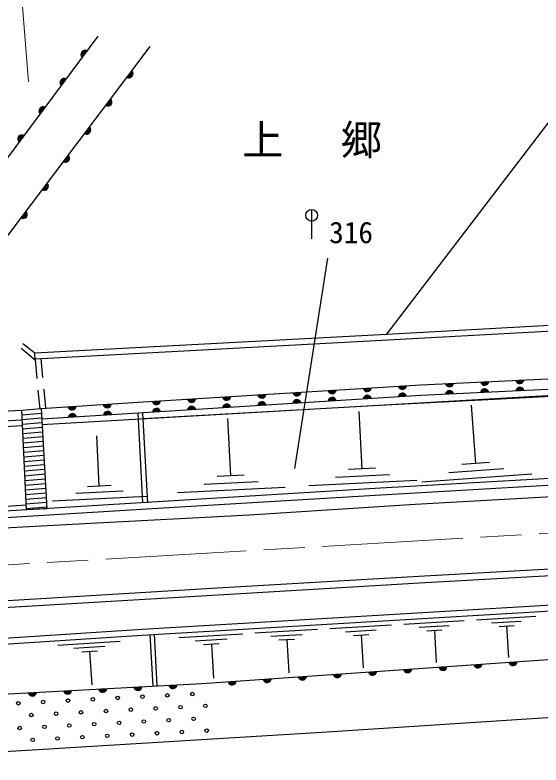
# Model space of a CAD drawing. Units: millimetres, scale not verified. Extents: x 40000 to 680000, y 20000 to 380000.
# Drawn here: x 400324 to 445150, y 253786 to 317753 of the extents above; entities that cross this region are included whole.
import ezdxf
from ezdxf.enums import TextEntityAlignment as Align

# ---------------------------------------------------------------- set-up
doc = ezdxf.new("R2010")
doc.units = ezdxf.units.MM
doc.header["$LTSCALE"] = 1000
doc.linetypes.add('CHAIN', pattern=[18.5, 12, -1.5, 3.5, -1.5])
for name, color, linetype, lineweight in [('M-BGD', 7, 'Continuous', 25), ('M-BMK', 2, 'CHAIN', 13), ('M-BMK-OTRS', 5, 'Continuous', 25), ('M-STR-HTXT', 7, 'Continuous', 13), ('M-STR-STRC', 7, 'Continuous', 25)]:
    doc.layers.add(name, color=color, linetype=linetype, lineweight=lineweight)
doc.layers.add('M-BMK-HTXT', color=7, linetype='Continuous')
doc.styles.add('ＭＳ ゴシック', font='')
doc.styles.get('ＭＳ ゴシック').set_extended_font_data('MS Gothic')

msp = doc.modelspace()

# ---------------------------------------------------------------- linework, layer by layer
at = {"layer": 'M-BGD'}
for p, q in [((407382, 315940), (392578, 296063)), ((432022, 290541), (448941, 312704)), ((400842, 289329), (402039, 288344)), ((400984, 289745), (402002, 288947)), ((402039, 288344), (402187, 286755)), ((402699, 286842), (402540, 288466)), ((402624, 282834), (479185, 287208)), ((402279, 285759), (402426, 284171)), ((402955, 284223), (402796, 285847)), ((439587, 279497), (439225, 284487)), ((400924, 283660), (402569, 283798)), ((400942, 283260), (402592, 283399)), ((411225, 276151), (410820, 283807)), ((411630, 276151), (411225, 283807)), ((429904, 279037), (429659, 283936)), ((400961, 282860), (402615, 282999)), ((418707, 278439), (418462, 283339)), ((400979, 282460), (402638, 282600)), ((400998, 282061), (402661, 282200)), ((401016, 281661), (402684, 281801)), ((407501, 277570), (407286, 281869)), ((401034, 281261), (402707, 281401)), ((401053, 280861), (402730, 281002)), ((401071, 280461), (402754, 280602)), ((401090, 280061), (402777, 280203)), ((401108, 279661), (402800, 279803)), ((440756, 279582), (438417, 279412)), ((401126, 279262), (402823, 279404)), ((401145, 278862), (402846, 279004)), ((431052, 279094), (428755, 278979)), ((441971, 279043), (437293, 278703)), ((401163, 278462), (402869, 278605)), ((419855, 278496), (417559, 278382)), ((432231, 278539), (427638, 278310)), ((444356, 278589), (434998, 277910)), ((401182, 278062), (402892, 278205)), ((401200, 277662), (402915, 277806)), ((408508, 277620), (406493, 277520)), ((421034, 277941), (416441, 277712)), ((434558, 278041), (425372, 277583)), ((401218, 277262), (402938, 277406)), ((401237, 276862), (402961, 277007)), ((409543, 277133), (405513, 276932)), ((423361, 277444), (414175, 276985)), ((401255, 276462), (402984, 276608)), ((411585, 276696), (403524, 276294)), ((401268, 275933), (393417, 275436)), ((401274, 276063), (403007, 276208)), ((401292, 275663), (403031, 275809)), ((433448, 265799), (438602, 266105)), ((439645, 266167), (444709, 266468)), ((427158, 265425), (432404, 265737)), ((434757, 265532), (437333, 265685)), ((440931, 265905), (443463, 266055)), ((441584, 265605), (442850, 265680)), ((442217, 265642), (442377, 262942)), ((411813, 264914), (412073, 260510)), ((412445, 260530), (412226, 264939)), ((414297, 264661), (419730, 264984)), ((420775, 265046), (426113, 265363)), ((422131, 264769), (424800, 264928)), ((428490, 265154), (431113, 265309)), ((429167, 264843), (430478, 264921)), ((429822, 264882), (429989, 262084)), ((435421, 265227), (436710, 265303)), ((436065, 265265), (436229, 262516)), ((403976, 264005), (409292, 264353)), ((415677, 264380), (418393, 264541)), ((422819, 264453), (424154, 264532)), ((423487, 264493), (423656, 261646)), ((405328, 263738), (407986, 263911)), ((416377, 264058), (417735, 264139)), ((417056, 264098), (417228, 261201)), ((406016, 263427), (407345, 263514)), ((406680, 263470), (406866, 260635))]:
    msp.add_line(p, q, dxfattribs=at)
for points in [[(396942, 292538), (395663, 293568), (411856, 315070)], [(402546, 284197), (410820, 284721), (434897, 286222), (463785, 287580), (478309, 288237), (493259, 288983), (508263, 289853), (531985, 291531), (550433, 293164), (567960, 295509)], [(567960, 294595), (550433, 292250), (531985, 290616), (508263, 288938), (493259, 288068), (478309, 287322), (463785, 286665), (434897, 285307), (410820, 283807), (402598, 283286)], [(411250, 283327), (431378, 284477), (458508, 285898), (473956, 286537), (512844, 288681), (527791, 289715), (543345, 290922), (555277, 292201), (568061, 293890)], [(402039, 288344), (402002, 288947), (432022, 290541), (470117, 292636), (470156, 292129)], [(402034, 288439), (431592, 290008), (470156, 292129)], [(569100, 286698), (555454, 284885), (543949, 283749), (528182, 282719), (473956, 279790), (458899, 278955), (431475, 277410), (412929, 276256), (394836, 275138), (365682, 273291), (351371, 272456), (340398, 271959), (330419, 271586), (307301, 270663), (292422, 270628), (272873, 271205), (259396, 272119), (252613, 272776), (218629, 283483)], [(569174, 286139), (555519, 284325), (543995, 283187), (528215, 282156), (473987, 279226), (458935, 278392), (431493, 276789), (412958, 275693), (394872, 274575), (365716, 272728), (351400, 271893), (340421, 271396), (330441, 271023), (307313, 270099), (292410, 270064), (273281, 270716), (259356, 271556), (252500, 272220), (218248, 283012)], [(221780, 285726), (222003, 284992), (260390, 278387), (292439, 277641), (307407, 277499), (330525, 279186), (340326, 279719), (351406, 280145), (364865, 280677), (400966, 282740)], [(264897, 280305), (272781, 279825), (288991, 279221), (302947, 279097), (311665, 279363), (318643, 279807), (332227, 280695), (345277, 281494), (350888, 281849), (357759, 282080), (370295, 282488), (400906, 284060)], [(400945, 283192), (370295, 281618), (357759, 281210), (350888, 280979), (345277, 280624), (332227, 279825), (318643, 278937), (311665, 278493), (302947, 278227), (288991, 278351), (272781, 278955), (263920, 279324)], [(235648, 263522), (251255, 261820), (271334, 262917), (282555, 262689), (299615, 262404), (322456, 263002), (344899, 264341), (368309, 265565), (395024, 266961), (417637, 268299), (435267, 269339), (457168, 270563), (477759, 271817), (503192, 273141), (533566, 275206), (553090, 276473), (561947, 277470), (567159, 278168), (570266, 278620)], [(277253, 260474), (298556, 259981), (312067, 260300), (332741, 261164), (357571, 262587), (370171, 263114), (395865, 264378), (411150, 265377), (454209, 267935), (486218, 269854), (500592, 270605), (516773, 271581), (538454, 272748), (559480, 274515), (570633, 276076)], [(277225, 259971), (298528, 259477), (312039, 259797), (332713, 260660), (357543, 262083), (370143, 262611), (395837, 263874), (411122, 264873), (454181, 267431), (486190, 269350), (500564, 270102), (516745, 271077), (538426, 272244), (559452, 274011), (570704, 275586)], [(276763, 254976), (298284, 255488), (321692, 256159), (346443, 257151), (372697, 258558), (393355, 259517), (416251, 260732), (445351, 262747), (474578, 264985), (506269, 267527), (519092, 268423)], [(266163, 249882), (298396, 250489), (324394, 251321), (350392, 252216), (372361, 253303), (401333, 255062), (426468, 256597), (451826, 258244), (494101, 260866), (519651, 262891)]]:
    msp.add_lwpolyline(points, dxfattribs=at)
msp.add_lwpolyline([(400906, 284060), (402546, 284197), (403040, 275645), (401298, 275537)], close=True, dxfattribs=at)
for centre, radius, start, end in [((406295, 314390), 354, 62.12043, 224.52561), ((406295, 314390), 283, 64.34447, 222.30157), ((406295, 314390), 212, 68.0908, 218.55525), ((406295, 314390), 142, 75.80253, 210.84352), ((406295, 314390), 100, 86.12019, 200.52586), ((410033, 312739), 354, 241.81413, 44.21931), ((410033, 312739), 283, 244.03817, 41.99527), ((410033, 312739), 212, 247.7845, 38.24894), ((410033, 312739), 142, 255.49623, 30.53721), ((404503, 311984), 354, 62.12043, 224.52561), ((404503, 311984), 283, 64.34447, 222.30157), ((404503, 311984), 212, 68.0908, 218.55525), ((410033, 312739), 100, 265.81389, 20.21955), ((404503, 311984), 142, 75.80253, 210.84352), ((404503, 311984), 100, 86.12019, 200.52586), ((408228, 310343), 354, 241.81413, 44.21931), ((408228, 310343), 283, 244.03817, 41.99527), ((408228, 310343), 212, 247.7845, 38.24894), ((408228, 310343), 142, 255.49623, 30.53721), ((408228, 310343), 100, 265.81389, 20.21955), ((402711, 309578), 354, 62.12043, 224.52561), ((402711, 309578), 283, 64.34447, 222.30157), ((402711, 309578), 212, 68.0908, 218.55525), ((402711, 309578), 142, 75.80253, 210.84352), ((402711, 309578), 100, 86.12019, 200.52586), ((406424, 307946), 354, 241.81413, 44.21931), ((406424, 307946), 283, 244.03817, 41.99527), ((406424, 307946), 212, 247.7845, 38.24894), ((406424, 307946), 142, 255.49623, 30.53721), ((406424, 307946), 100, 265.81389, 20.21955), ((400919, 307172), 354, 62.12043, 224.52561), ((400919, 307172), 283, 64.34447, 222.30157), ((400919, 307172), 212, 68.0908, 218.55525), ((400919, 307172), 142, 75.80253, 210.84352), ((400919, 307172), 100, 86.12019, 200.52586), ((404619, 305550), 354, 241.81413, 44.21931), ((404619, 305550), 283, 244.03817, 41.99527), ((404619, 305550), 212, 247.7845, 38.24894), ((404619, 305550), 142, 255.49623, 30.53721), ((404619, 305550), 100, 265.81389, 20.21955), ((402814, 303153), 354, 241.81413, 44.21931), ((402814, 303153), 283, 244.03817, 41.99527), ((402814, 303153), 212, 247.7845, 38.24894), ((402814, 303153), 142, 255.49623, 30.53721), ((402814, 303153), 100, 265.81389, 20.21955), ((401009, 300757), 354, 241.81413, 44.21931), ((401009, 300757), 283, 244.03817, 41.99527), ((401009, 300757), 212, 247.7845, 38.24894), ((401009, 300757), 142, 255.49623, 30.53721), ((401009, 300757), 100, 265.81389, 20.21955), ((443345, 286673), 354, 191.48942, 353.8946), ((443345, 286673), 283, 193.71346, 351.67056), ((443345, 286673), 212, 197.45979, 347.92423), ((443345, 286673), 142, 205.17152, 340.21251), ((443345, 286673), 100, 215.48918, 329.89484), ((430340, 285992), 354, 192.36322, 354.7684), ((430340, 285992), 283, 194.58726, 352.54436), ((430340, 285992), 212, 198.33359, 348.79804), ((430340, 285992), 142, 206.04532, 341.08631), ((430340, 285992), 100, 216.36298, 330.76864), ((433335, 286179), 354, 192.36322, 354.7684), ((433335, 286179), 283, 194.58726, 352.54436), ((433335, 286179), 212, 198.33359, 348.79804), ((433335, 286179), 142, 206.04532, 341.08631), ((433335, 286179), 100, 216.36298, 330.76864), ((437352, 286391), 354, 191.48942, 353.8946), ((437352, 286391), 283, 193.71346, 351.67056), ((437352, 286391), 212, 197.45979, 347.92423), ((437352, 286391), 142, 205.17152, 340.21251), ((437352, 286391), 100, 215.48918, 329.89484), ((440348, 286532), 354, 191.48942, 353.8946), ((440348, 286532), 283, 193.71346, 351.67056), ((440348, 286532), 212, 197.45979, 347.92423), ((440348, 286532), 142, 205.17152, 340.21251), ((440348, 286532), 100, 215.48918, 329.89484), ((443350, 285650), 354, 11.48942, 173.8946), ((421358, 285432), 354, 192.36322, 354.7684), ((421358, 285432), 283, 194.58726, 352.54436), ((421358, 285432), 212, 198.33359, 348.79804), ((421358, 285432), 142, 206.04532, 341.08631), ((421358, 285432), 100, 216.36298, 330.76864), ((424352, 285619), 354, 192.36322, 354.7684), ((424352, 285619), 283, 194.58726, 352.54436), ((424352, 285619), 212, 198.33359, 348.79804), ((424352, 285619), 142, 206.04532, 341.08631), ((424352, 285619), 100, 216.36298, 330.76864), ((427346, 285805), 354, 192.36322, 354.7684), ((427346, 285805), 283, 194.58726, 352.54436), ((427346, 285805), 212, 198.33359, 348.79804), ((427346, 285805), 142, 206.04532, 341.08631), ((427346, 285805), 100, 216.36298, 330.76864), ((430347, 284969), 354, 12.36322, 174.7684), ((433341, 285156), 354, 12.36322, 174.7684), ((433341, 285156), 283, 14.58726, 172.54436), ((433341, 285156), 212, 18.33359, 168.79804), ((433341, 285156), 142, 26.04532, 161.08631), ((437357, 285369), 354, 11.48942, 173.8946), ((437357, 285369), 283, 13.71346, 171.67056), ((437357, 285369), 212, 17.45979, 167.92423), ((437357, 285369), 142, 25.17152, 160.21251), ((437357, 285369), 100, 35.48918, 149.89484), ((440353, 285510), 354, 11.48942, 173.8946), ((440353, 285510), 283, 13.71346, 171.67056), ((440353, 285510), 212, 17.45979, 167.92423), ((440353, 285510), 142, 25.17152, 160.21251), ((440353, 285510), 100, 35.48918, 149.89484), ((443350, 285650), 283, 13.71346, 171.67056), ((443350, 285650), 212, 17.45979, 167.92423), ((443350, 285650), 142, 25.17152, 160.21251), ((443350, 285650), 100, 35.48918, 149.89484), ((412375, 284872), 354, 192.36322, 354.7684), ((412375, 284872), 283, 194.58726, 352.54436), ((412375, 284872), 212, 198.33359, 348.79804), ((412375, 284872), 142, 206.04532, 341.08631), ((412375, 284872), 100, 216.36298, 330.76864), ((415369, 285059), 354, 192.36322, 354.7684), ((415369, 285059), 283, 194.58726, 352.54436), ((415369, 285059), 212, 198.33359, 348.79804), ((415369, 285059), 142, 206.04532, 341.08631), ((415369, 285059), 100, 216.36298, 330.76864), ((418364, 285246), 354, 192.36322, 354.7684), ((418364, 285246), 283, 194.58726, 352.54436), ((418364, 285246), 212, 198.33359, 348.79804), ((418364, 285246), 142, 206.04532, 341.08631), ((418364, 285246), 100, 216.36298, 330.76864), ((421364, 284410), 354, 12.36322, 174.7684), ((421364, 284410), 283, 14.58726, 172.54436), ((424359, 284596), 354, 12.36322, 174.7684), ((424359, 284596), 283, 14.58726, 172.54436), ((424359, 284596), 212, 18.33359, 168.79804), ((424359, 284596), 142, 26.04532, 161.08631), ((424359, 284596), 100, 36.36298, 150.76864), ((427353, 284783), 354, 12.36322, 174.7684), ((427353, 284783), 283, 14.58726, 172.54436), ((427353, 284783), 212, 18.33359, 168.79804), ((427353, 284783), 142, 26.04532, 161.08631), ((427353, 284783), 100, 36.36298, 150.76864), ((430347, 284969), 283, 14.58726, 172.54436), ((430347, 284969), 212, 18.33359, 168.79804), ((430347, 284969), 142, 26.04532, 161.08631), ((430347, 284969), 100, 36.36298, 150.76864), ((433341, 285156), 100, 36.36298, 150.76864), ((405182, 284419), 354, 192.41967, 354.82485), ((405182, 284419), 283, 194.64371, 352.60081), ((405182, 284419), 212, 198.39004, 348.85448), ((405182, 284419), 142, 206.10177, 341.14275), ((405182, 284419), 100, 216.41943, 330.82509), ((408176, 284608), 354, 192.41967, 354.82485), ((408176, 284608), 283, 194.64371, 352.60081), ((408176, 284608), 212, 198.39004, 348.85448), ((408176, 284608), 142, 206.10177, 341.14275), ((408176, 284608), 100, 216.41943, 330.82509), ((412382, 283850), 354, 12.36322, 174.7684), ((412382, 283850), 283, 14.58726, 172.54436), ((412382, 283850), 212, 18.33359, 168.79804), ((415376, 284036), 354, 12.36322, 174.7684), ((415376, 284036), 283, 14.58726, 172.54436), ((415376, 284036), 212, 18.33359, 168.79804), ((415376, 284036), 142, 26.04532, 161.08631), ((415376, 284036), 100, 36.36298, 150.76864), ((418370, 284223), 354, 12.36322, 174.7684), ((418370, 284223), 283, 14.58726, 172.54436), ((418370, 284223), 212, 18.33359, 168.79804), ((418370, 284223), 142, 26.04532, 161.08631), ((418370, 284223), 100, 36.36298, 150.76864), ((421364, 284410), 212, 18.33359, 168.79804), ((421364, 284410), 142, 26.04532, 161.08631), ((421364, 284410), 100, 36.36298, 150.76864), ((405216, 283398), 354, 12.41967, 174.82485), ((405216, 283398), 283, 14.64371, 172.60081), ((405216, 283398), 212, 18.39004, 168.85448), ((405216, 283398), 142, 26.10177, 161.14275), ((405216, 283398), 100, 36.41943, 150.82509), ((408210, 283587), 354, 12.41967, 174.82485), ((408210, 283587), 283, 14.64371, 172.60081), ((408210, 283587), 212, 18.39004, 168.85448), ((408210, 283587), 142, 26.10177, 161.14275), ((408210, 283587), 100, 36.41943, 150.82509), ((412382, 283850), 142, 26.04532, 161.08631), ((412382, 283850), 100, 36.36298, 150.76864), ((439776, 262415), 354, 192.75772, 355.1629), ((439776, 262415), 283, 194.98176, 352.93886), ((439776, 262415), 212, 198.72809, 349.19254), ((439776, 262415), 142, 206.43982, 341.48081), ((439776, 262415), 100, 216.75748, 331.16314), ((442768, 262622), 354, 192.75772, 355.1629), ((442768, 262622), 283, 194.98176, 352.93886), ((442768, 262622), 212, 198.72809, 349.19254), ((442768, 262622), 142, 206.43982, 341.48081), ((442768, 262622), 100, 216.75748, 331.16314), ((430797, 261793), 354, 192.75772, 355.1629), ((430797, 261793), 283, 194.98176, 352.93886), ((430797, 261793), 212, 198.72809, 349.19254), ((430797, 261793), 142, 206.43982, 341.48081), ((430797, 261793), 100, 216.75748, 331.16314), ((433790, 262001), 354, 192.75772, 355.1629), ((433790, 262001), 283, 194.98176, 352.93886), ((433790, 262001), 212, 198.72809, 349.19254), ((433790, 262001), 142, 206.43982, 341.48081), ((433790, 262001), 100, 216.75748, 331.16314), ((436783, 262208), 354, 192.75772, 355.1629), ((436783, 262208), 283, 194.98176, 352.93886), ((436783, 262208), 212, 198.72809, 349.19254), ((436783, 262208), 142, 206.43982, 341.48081), ((436783, 262208), 100, 216.75748, 331.16314), ((421818, 261172), 354, 192.75772, 355.1629), ((421818, 261172), 283, 194.98176, 352.93886), ((421818, 261172), 212, 198.72809, 349.19254), ((421818, 261172), 142, 206.43982, 341.48081), ((421818, 261172), 100, 216.75748, 331.16314), ((424811, 261379), 354, 192.75772, 355.1629), ((424811, 261379), 283, 194.98176, 352.93886), ((424811, 261379), 212, 198.72809, 349.19254), ((424811, 261379), 142, 206.43982, 341.48081), ((424811, 261379), 100, 216.75748, 331.16314), ((427804, 261586), 354, 192.75772, 355.1629), ((427804, 261586), 283, 194.98176, 352.93886), ((427804, 261586), 212, 198.72809, 349.19254), ((427804, 261586), 142, 206.43982, 341.48081), ((427804, 261586), 100, 216.75748, 331.16314), ((410791, 260497), 354, 191.8354, 354.24058), ((410791, 260497), 283, 194.05944, 352.01654), ((410791, 260497), 212, 197.80576, 348.27021), ((410791, 260497), 142, 205.51749, 340.55848), ((410791, 260497), 100, 215.83516, 330.24082), ((413787, 260656), 354, 191.8354, 354.24058), ((413787, 260656), 283, 194.05944, 352.01654), ((413787, 260656), 212, 197.80576, 348.27021), ((413787, 260656), 142, 205.51749, 340.55848), ((413787, 260656), 100, 215.83516, 330.24082), ((418826, 260965), 354, 192.75772, 355.1629), ((418826, 260965), 283, 194.98176, 352.93886), ((418826, 260965), 212, 198.72809, 349.19254), ((418826, 260965), 142, 206.43982, 341.48081), ((418826, 260965), 100, 216.75748, 331.16314), ((401804, 260020), 354, 191.8354, 354.24058), ((401804, 260020), 283, 194.05944, 352.01654), ((401804, 260020), 212, 197.80576, 348.27021), ((401804, 260020), 142, 205.51749, 340.55848), ((401804, 260020), 100, 215.83516, 330.24082), ((404800, 260179), 354, 191.8354, 354.24058), ((404800, 260179), 283, 194.05944, 352.01654), ((404800, 260179), 212, 197.80576, 348.27021), ((404800, 260179), 142, 205.51749, 340.55848), ((404800, 260179), 100, 215.83516, 330.24082), ((407796, 260338), 354, 191.8354, 354.24058), ((407796, 260338), 283, 194.05944, 352.01654), ((407796, 260338), 212, 197.80576, 348.27021), ((407796, 260338), 142, 205.51749, 340.55848), ((407796, 260338), 100, 215.83516, 330.24082)]:
    msp.add_arc(centre, radius, start, end, dxfattribs=at)
at = {"layer": 'M-BMK'}
msp.add_line((371114, 269184), (469256, 274920), dxfattribs=at)
at = {"layer": 'M-BMK-OTRS'}
for points in [[(319442, 269549), (334801, 270188), (348935, 270898), (363601, 271857), (378161, 272869), (393626, 273704), (406250, 274387), (420312, 275133), (434428, 276021), (448633, 276820), (462607, 277530), (475018, 278187), (487021, 278880), (502362, 279714), (515163, 280469), (525444, 281072), (539560, 282013), (554244, 283114), (564080, 284411), (569319, 285177)], [(251255, 261820), (260789, 262639), (270957, 263486), (271291, 263500), (282513, 263273), (299572, 262988), (322413, 263586), (344856, 264924), (368267, 266149), (394981, 267545), (417595, 268883), (435224, 269923), (457125, 271147), (477716, 272400), (503149, 273725), (533524, 275790), (553047, 277057), (561904, 278054), (567116, 278752), (570182, 279198)]]:
    msp.add_lwpolyline(points, dxfattribs=at)
at = {"layer": 'M-STR-HTXT'}
msp.add_line((401465, 312039), (400742, 321145), dxfattribs=at)
at = {"layer": 'M-STR-STRC'}
for p, q in [((425604, 301168), (425604, 298668)), ((424183, 279084), (426989, 297017))]:
    msp.add_line(p, q, dxfattribs=at)
for centre, radius in [((425604, 300668), 500), ((411194, 259614), 150), ((413312, 259726), 150), ((415430, 259839), 150), ((400602, 259052), 150), ((402720, 259164), 150), ((404839, 259277), 150), ((406957, 259389), 150), ((409075, 259502), 150), ((408072, 258386), 150), ((410191, 258499), 150), ((412309, 258611), 150), ((414427, 258723), 150), ((416546, 258836), 150), ((401717, 258049), 150), ((403836, 258161), 150), ((405954, 258274), 150), ((415543, 257721), 150), ((402833, 257046), 150), ((404951, 257158), 150), ((407069, 257271), 150), ((409188, 257383), 150), ((411306, 257496), 150), ((413424, 257608), 150), ((400714, 256934), 150), ((410303, 256380), 150), ((412421, 256493), 150), ((414540, 256605), 150), ((416658, 256718), 150), ((401830, 255931), 150), ((403948, 256043), 150), ((406066, 256155), 150), ((408185, 256268), 150)]:
    msp.add_circle(centre, radius, dxfattribs=at)

# ---------------------------------------------------------------- texts
at = {"layer": 'M-BMK-HTXT', "insert": (425994, 305540), "char_height": 2566, "attachment_point": 8, "style": 'ＭＳ ゴシック'}
msp.add_mtext('\\T1.2;上\u3000郷', dxfattribs=at)
at = {"layer": 'M-STR-STRC', "style": 'ＭＳ ゴシック'}
msp.add_text('316', height=1833, dxfattribs=at).set_placement((427095, 299208), align=Align.MIDDLE_LEFT)

doc.saveas('drawing.dxf')
